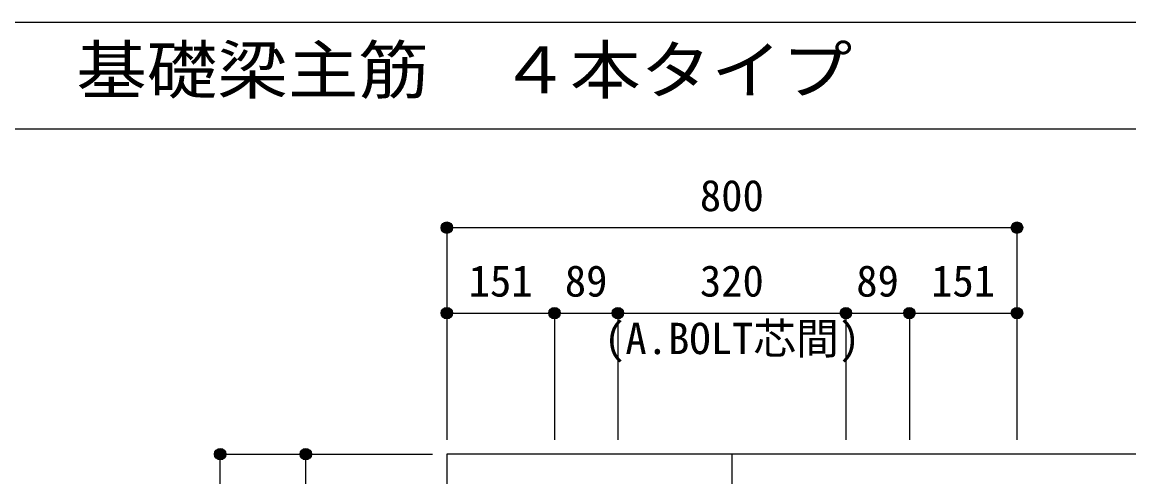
# Model space of a CAD drawing. Units: millimetres at full size, sheet at 1:20. Extents: x -3982 to 3969, y -2797 to 2801.
# Drawn here: x -628 to 925, y 2162 to 2801 of the extents above; entities that cross this region are included whole.
import ezdxf
from ezdxf.enums import TextEntityAlignment as Align

# ---------------------------------------------------------------- set-up
doc = ezdxf.new("R2010")
doc.units = ezdxf.units.MM
doc.header["$LTSCALE"] = 20
doc.header["$PDMODE"] = 32
doc.header["$PDSIZE"] = 10
doc.linetypes.add('CHAIN1', pattern=[8, 5, -1, 1, -1])
doc.linetypes.add('DASHED1', pattern=[1.8, 1.2, -0.6])
for name, color, linetype in [('6-1_躯体線', 2, 'Continuous'), ('6-7_文字', 7, 'Continuous'), ('6-9_プレート', 4, 'DASHED1'), ('6-D_寸法', 4, 'Continuous'), ('F-0_枠', 6, 'Continuous')]:
    doc.layers.add(name, color=color, linetype=linetype)
doc.styles.add('ＭＳ ゴシック', font='')
doc.styles.get('ＭＳ ゴシック').set_extended_font_data('MS Gothic')

msp = doc.modelspace()

# ---------------------------------------------------------------- linework, layer by layer
at = {"layer": '6-1_躯体線'}
for p, q in [((1168.29, 2194.12), (-31.71, 2194.12)), ((-31.71, 2194.12), (-31.71, 1394.12))]:
    msp.add_line(p, q, dxfattribs=at)
at = {"layer": '6-9_プレート', "color": 7}
for p in [(-31.71, 2512.15), (768.29, 2512.15)]:
    msp.add_point(p, dxfattribs=at)
at = {"layer": '6-D_寸法'}
for p, q in [((-31.71, 2512.15), (-31.71, 2392.15)), ((-31.71, 2512.15), (-31.71, 2392.15)), ((-31.71, 2512.15), (768.29, 2512.15)), ((768.29, 2512.15), (768.29, 2392.15)), ((-31.71, 2392.15), (-31.71, 2214.12)), ((-31.71, 2392.15), (119.29, 2392.15)), ((119.29, 2392.15), (119.29, 2214.12)), ((119.29, 2392.15), (208.29, 2392.15)), ((208.29, 2392.15), (208.29, 2214.12)), ((208.29, 2392.15), (528.29, 2392.15)), ((528.29, 2392.15), (528.29, 2214.12)), ((528.29, 2392.15), (617.29, 2392.15)), ((617.29, 2392.15), (617.29, 2214.12)), ((617.29, 2392.15), (768.29, 2392.15)), ((768.29, 2392.15), (768.29, 2214.12)), ((768.29, 2392.15), (768.29, 2214.12)), ((-349.74, 2194.12), (-229.74, 2194.12)), ((-349.74, 1394.12), (-349.74, 2194.12)), ((-229.74, 2194.12), (-51.71, 2194.12)), ((-229.74, 2194.12), (-51.71, 2194.12)), ((-229.74, 2194.12), (-51.71, 2194.12)), ((-229.74, 2194.12), (-51.71, 2194.12)), ((-229.74, 2194.12), (-51.71, 2194.12)), ((-229.74, 2194.12), (-51.71, 2194.12)), ((-229.74, 2194.12), (-51.71, 2194.12)), ((-229.74, 2194.12), (-51.71, 2194.12))]:
    msp.add_line(p, q, dxfattribs=at)
at = {"layer": '6-D_寸法', "linetype": 'CHAIN1'}
msp.add_line((368.29, 2194.12), (368.29, 994.12), dxfattribs=at)
at = {"layer": '6-D_寸法'}
msp.add_lwpolyline([(-229.74, 1912.12), (-229.74, 2194.12), (-51.71, 2194.12)], dxfattribs=at)
for centre, radius in [((-31.71, 2512.15), 8), ((-31.71, 2512.15), 7.2), ((-31.71, 2512.15), 6.4), ((-31.71, 2512.15), 5.6), ((-31.71, 2512.15), 4.8), ((-31.71, 2512.15), 4), ((768.29, 2512.15), 8), ((768.29, 2512.15), 7.2), ((768.29, 2512.15), 6.4), ((768.29, 2512.15), 5.6), ((768.29, 2512.15), 4.8), ((768.29, 2512.15), 4), ((-31.71, 2512.15), 3.2), ((-31.71, 2512.15), 2.4), ((-31.71, 2512.15), 1.6), ((-31.71, 2512.15), 0.8), ((768.29, 2512.15), 3.2), ((768.29, 2512.15), 2.4), ((768.29, 2512.15), 1.6), ((768.29, 2512.15), 0.8), ((-31.71, 2392.15), 8), ((-31.71, 2392.15), 7.2), ((-31.71, 2392.15), 6.4), ((-31.71, 2392.15), 5.6), ((-31.71, 2392.15), 4.8), ((-31.71, 2392.15), 4), ((-31.71, 2392.15), 3.2), ((-31.71, 2392.15), 2.4), ((-31.71, 2392.15), 1.6), ((-31.71, 2392.15), 0.8), ((119.29, 2392.15), 8), ((119.29, 2392.15), 7.2), ((119.29, 2392.15), 6.4), ((119.29, 2392.15), 5.6), ((119.29, 2392.15), 4.8), ((119.29, 2392.15), 4), ((119.29, 2392.15), 3.2), ((119.29, 2392.15), 2.4), ((119.29, 2392.15), 1.6), ((119.29, 2392.15), 0.8), ((208.29, 2392.15), 8), ((208.29, 2392.15), 7.2), ((208.29, 2392.15), 6.4), ((208.29, 2392.15), 5.6), ((208.29, 2392.15), 4.8), ((208.29, 2392.15), 4), ((208.29, 2392.15), 3.2), ((208.29, 2392.15), 2.4), ((208.29, 2392.15), 1.6), ((208.29, 2392.15), 0.8), ((528.29, 2392.15), 8), ((528.29, 2392.15), 7.2), ((528.29, 2392.15), 6.4), ((528.29, 2392.15), 5.6), ((528.29, 2392.15), 4.8), ((528.29, 2392.15), 4), ((528.29, 2392.15), 3.2), ((528.29, 2392.15), 2.4), ((528.29, 2392.15), 1.6), ((528.29, 2392.15), 0.8), ((617.29, 2392.15), 8), ((617.29, 2392.15), 7.2), ((617.29, 2392.15), 6.4), ((617.29, 2392.15), 5.6), ((617.29, 2392.15), 4.8), ((617.29, 2392.15), 4), ((617.29, 2392.15), 3.2), ((617.29, 2392.15), 2.4), ((617.29, 2392.15), 1.6), ((617.29, 2392.15), 0.8), ((768.29, 2392.15), 8), ((768.29, 2392.15), 7.2), ((768.29, 2392.15), 6.4), ((768.29, 2392.15), 5.6), ((768.29, 2392.15), 4.8), ((768.29, 2392.15), 4), ((768.29, 2392.15), 3.2), ((768.29, 2392.15), 2.4), ((768.29, 2392.15), 1.6), ((768.29, 2392.15), 0.8), ((-349.74, 2194.12), 8), ((-349.74, 2194.12), 7.2), ((-349.74, 2194.12), 6.4), ((-349.74, 2194.12), 5.6), ((-349.74, 2194.12), 4.8), ((-349.74, 2194.12), 4), ((-349.74, 2194.12), 3.2), ((-349.74, 2194.12), 2.4), ((-349.74, 2194.12), 1.6), ((-349.74, 2194.12), 0.8), ((-229.74, 2194.12), 8), ((-229.74, 2194.12), 7.2), ((-229.74, 2194.12), 6.4), ((-229.74, 2194.12), 5.6), ((-229.74, 2194.12), 4.8), ((-229.74, 2194.12), 4), ((-229.74, 2194.12), 3.2), ((-229.74, 2194.12), 2.4), ((-229.74, 2194.12), 1.6), ((-229.74, 2194.12), 0.8)]:
    msp.add_circle(centre, radius, dxfattribs=at)
at = {"layer": '6-D_寸法', "color": 7}
for p in [(-31.71, 2512.15), (768.29, 2512.15), (-31.71, 2392.15), (119.29, 2392.15), (208.29, 2392.15), (528.29, 2392.15), (617.29, 2392.15), (768.29, 2392.15), (-349.74, 2194.12), (-229.74, 2194.12)]:
    msp.add_point(p, dxfattribs=at)
at = {"layer": 'F-0_枠'}
msp.add_line((-3981.92, 2800.77), (3969.4, 2800.77), dxfattribs=at)
at = {"layer": 'F-0_枠', "color": 2}
msp.add_line((-3981.92, 2650.77), (2482.4, 2650.77), dxfattribs=at)

# ---------------------------------------------------------------- texts
at = {"layer": '6-7_文字', "color": 2, "style": 'ＭＳ ゴシック', "width": 1.1}
msp.add_text('\u3000\u3000基礎梁主筋\u3000４本タイプ', height=65.98, dxfattribs=at).set_placement((-749.76, 2680.77), align=Align.BOTTOM_LEFT)
at = {"layer": '6-7_文字', "color": 4, "style": 'ＭＳ ゴシック'}
msp.add_text('(A.BOLT芯間)', height=43.99, dxfattribs=at).set_placement((188.82, 2321.37), align=Align.BOTTOM_LEFT)
at = {"layer": '6-D_寸法', "style": 'ＭＳ ゴシック'}
for s, p in [('800', (323.29, 2522.15)), ('151', (-1.21, 2402.15)), ('89', (133.79, 2402.15)), ('320', (323.29, 2402.15)), ('89', (542.79, 2402.15)), ('151', (647.79, 2402.15))]:
    msp.add_text(s, height=43.99, dxfattribs=at).set_placement(p, align=Align.BOTTOM_LEFT)

doc.saveas('drawing.dxf')
